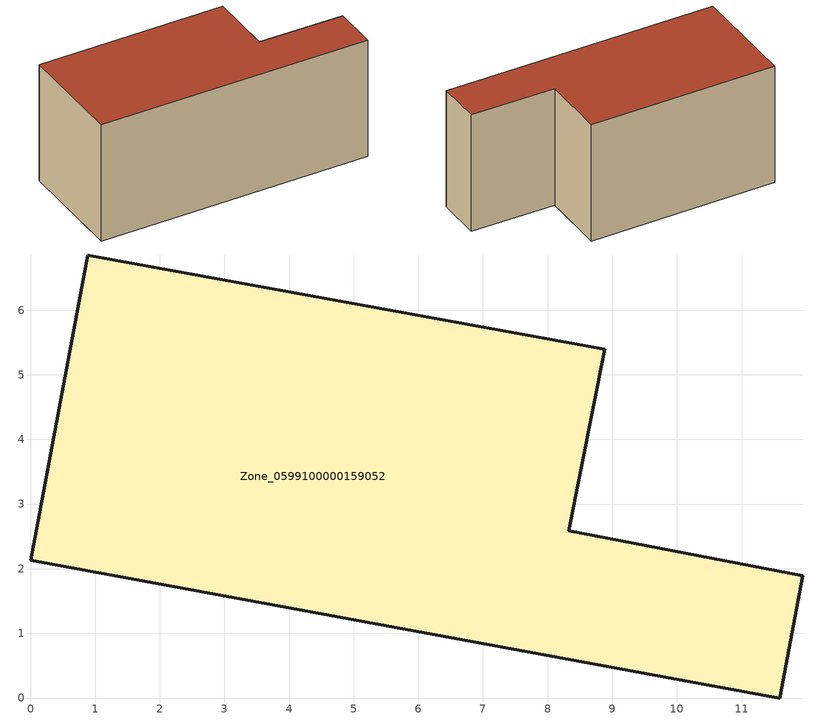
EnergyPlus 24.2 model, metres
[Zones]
Zone_0599100000159052
 floor ground (C_G): 0,2.13 0.89,6.85 8.88,5.4 8.33,2.59 11.95,1.89 11.59,0 z0
 wall outside (C_F): 0.89,6.85 0,2.13 11.59,0 11.95,1.89 8.33,2.59 8.88,5.4 0.89,6.85 z0:5.35
 roof outside (C_R): 0,2.13 11.59,0 11.95,1.89 8.33,2.59 8.88,5.4 0.89,6.85 z5.35
[BUILDING]
Pand.0599100000159052: North Axis=0; Terrain=City; Loads Convergence Tolerance Value=0.04; Temperature Convergence Tolerance Value=0.4; Solar Distribution=FullExterior; Maximum Number of Warmup Days=25; Minimum Number of Warmup Days=1
[Site:Location]
Rotterdam.The.Hague.AP_ZH_NLD Design_Conditions: Latitude=51.96; Longitude=4.45; Time Zone=1; Elevation=-4.5
[SITE:GROUNDTEMPERATURE:BUILDINGSURFACE]
18, 18, 18, 18, 18, 18, 18, 18, 18, 18, 18, 18
[MATERIAL] Thermal Absorptance=0.9; Solar Absorptance=0.7; Visible Absorptance=0.7
Name | Roughness | Thickness | Conductivity | Density | Specific Heat
G.TI.1946 | MediumSmooth | 0.15 | 1 | 540 | 1210
F.TI.1946 | Rough | 0.3 | 0.857143 | 1920 | 840
R.TI.1946 | MediumRough | 0.2 | 0.1 | 1500 | 1000
[CONSTRUCTION]
C_G: G.TI.1946
C_F: F.TI.1946
C_R: R.TI.1946
[ZONE]
Zone_0599100000159052: Type=1; Multiplier=1; Ceiling Height=Autocalculate; Volume=Autocalculate; Floor Area=autocalculate; Part of Total Floor Area=Yes
[ZONEINFILTRATION:DESIGNFLOWRATE]
Infil_Zone_0599100000159052: Zone or ZoneList or Space or SpaceList=Zone_0599100000159052; Schedule=AlwaysOn; Design Flow Rate Calculation Method=Flow/Area; Flow Rate per Floor Area=0.003; Constant Term Coefficient=1; Temperature Term Coefficient=0; Velocity Term Coefficient=0; Velocity Squared Term Coefficient=0
[HVACTEMPLATE:ZONE:IDEALLOADSAIRSYSTEM]
Zone_0599100000159052: Maximum Heating Supply Air Temperature=50; Minimum Cooling Supply Air Temperature=13; Maximum Heating Supply Air Humidity Ratio=0.0156; Minimum Cooling Supply Air Humidity Ratio=0.0077; Heating Limit=NoLimit; Cooling Limit=NoLimit; Dehumidification Control Type=ConstantSensibleHeatRatio; Cooling Sensible Heat Ratio=0.7; Dehumidification Setpoint=60; Humidification Control Type=None; Humidification Setpoint=30; Outdoor Air Method=None; Outdoor Air Flow Rate per Person=0.00944; Outdoor Air Flow Rate per Zone Floor Area=0; Outdoor Air Flow Rate per Zone=0; Demand Controlled Ventilation Type=None; Outdoor Air Economizer Type=NoEconomizer; Heat Recovery Type=None; Sensible Heat Recovery Effectiveness=0.7; Latent Heat Recovery Effectiveness=0.65
[ZONECONTROL:THERMOSTAT]
ThermostatControl_Zone_0599100000159052: Zone or ZoneList=Zone_0599100000159052; Control Type Schedule=DualSetpointControlType; Control 1=Thermostat_Zone_0599100000159052; Temperature Difference Between Cutout And Setpoint=0
[THERMOSTATSETPOINT:DUALSETPOINT]
Thermostat_Zone_0599100000159052: Heating Setpoint Temperature Schedule=HeatingSetpoint_Zone_0599100000159052; Cooling Setpoint Temperature Schedule=CoolingSetpoint_Zone_0599100000159052
[SCHEDULE:COMPACT]
HeatingSetpoint_Zone_0599100000159052: Through: 12/31, For: AllDays, Until: 24:00, 21
CoolingSetpoint_Zone_0599100000159052: Through: 12/31, For: AllDays, Until: 24:00, 24
DualSetpointControlType: Through: 12/31, For: AllDays, Until: 24:00, 4
AlwaysOn: Through: 12/31, For: AllDays, Until: 24:00, 1
